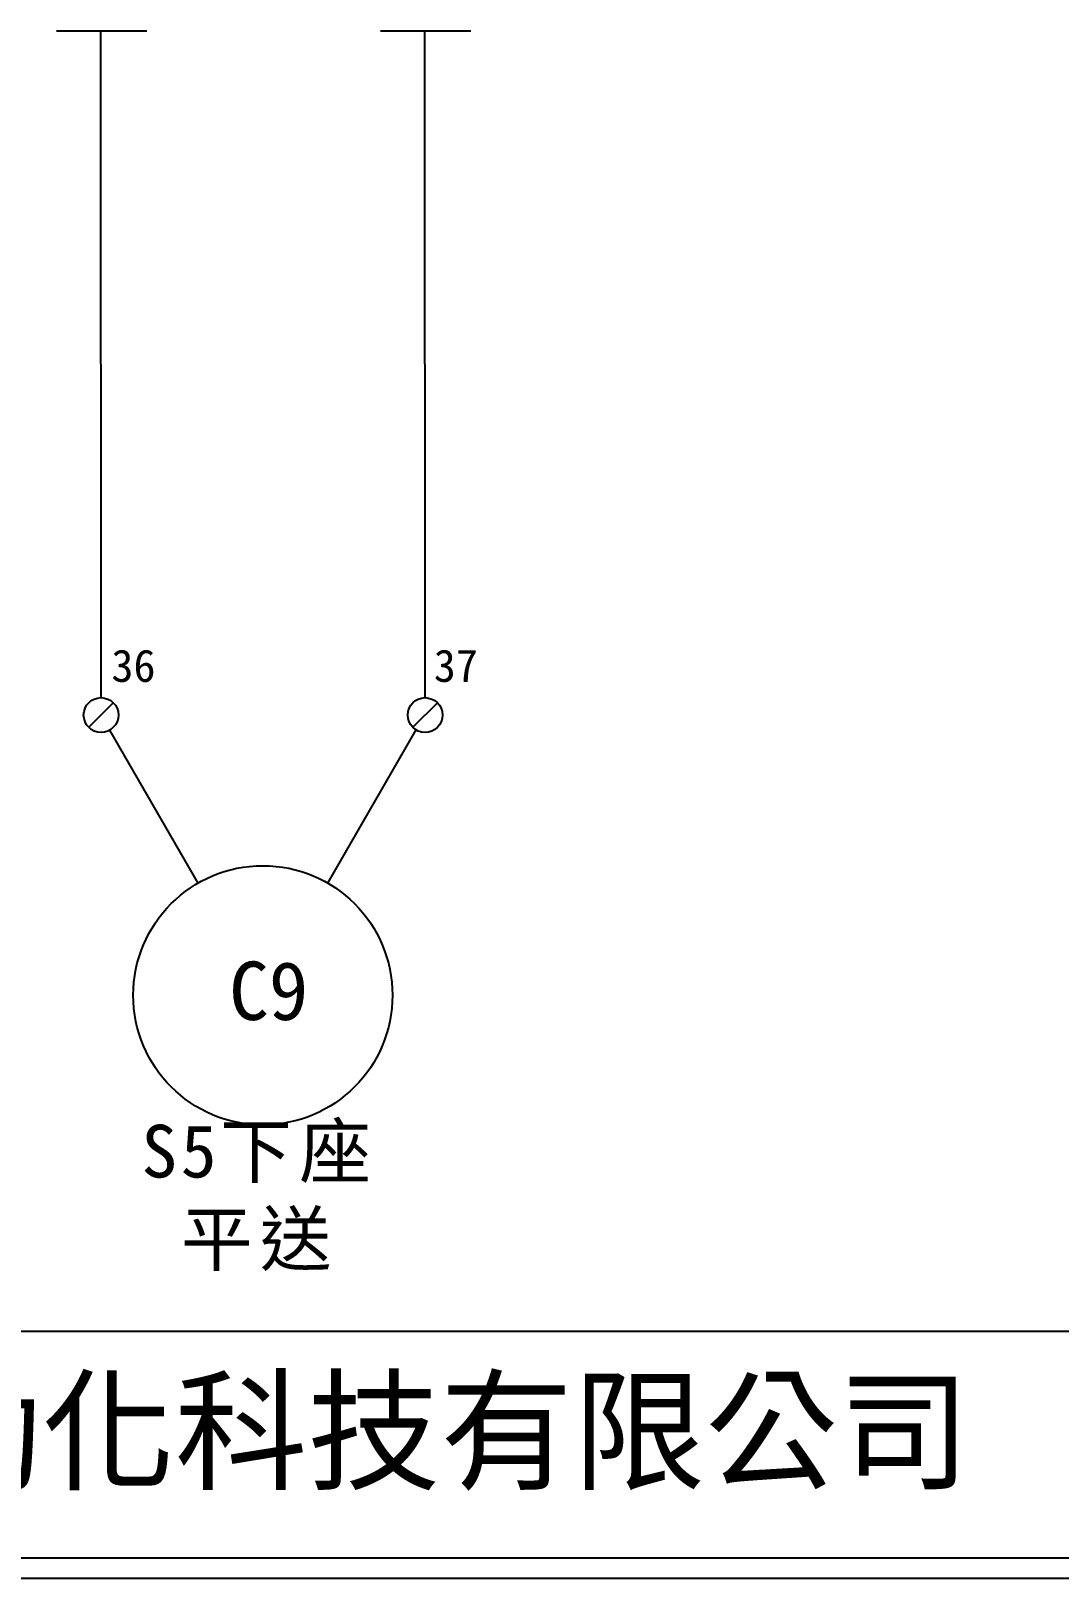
# Model space of a CAD drawing. Extents: x 10 to 297, y 3 to 207.
# Drawn here: x 80.6 to 144.1, y 3 to 98.5 of the extents above; entities that cross this region are included whole.
import ezdxf

# ---------------------------------------------------------------- set-up
doc = ezdxf.new("R2010")
doc.units = 0
doc.layers.get('0').update_dxf_attribs({"linetype": 'CONTINUOUS'})
doc.layers.add('圖框層', color=7, linetype='CONTINUOUS')
doc.layers.add('標尺寸層', color=3, linetype='CONTINUOUS')
doc.styles.add('STSL', font='kaiu.ttf')
doc.styles.add('標楷體', font='kaiu.ttf')

msp = doc.modelspace()

# ---------------------------------------------------------------- linework, layer by layer
for p, q in [((84.943, 98.502), (84.962, 57.346)), ((104.943, 98.502), (104.962, 57.346)), ((85.725, 57.033), (84.211, 55.518)), ((105.725, 57.033), (104.211, 55.518)), ((90.957, 45.903), (85.504, 55.348)), ((98.957, 45.903), (104.416, 55.358))]:
    msp.add_line(p, q)
for centre, radius in [((84.968, 56.275), 1.071), ((104.968, 56.275), 1.071), ((94.957, 38.975), 8)]:
    msp.add_circle(centre, radius)
at = {"layer": '圖框層', "color": 7}
for p, q in [((11.25, 18.25), (295.75, 18.25)), ((11.25, 4.25), (295.75, 4.25)), ((10, 3), (297, 3))]:
    msp.add_line(p, q, dxfattribs=at)
at = {"layer": '標尺寸層', "color": 7}
for p, q in [((82.222, 98.502), (87.79, 98.502)), ((102.222, 98.502), (107.79, 98.502))]:
    msp.add_line(p, q, dxfattribs=at)

# ---------------------------------------------------------------- texts
at = {"color": 0, "insert": (94.768, 30.977), "char_height": 3.25, "width": 29.84096, "attachment_point": 2, "style": '標楷體'}
msp.add_mtext('{\\T1.1;S5下座\\P平送}', dxfattribs=at)
at = {"layer": '圖框層', "color": 4, "style": 'STSL'}
for s, height, p in [('36', 2, (85.61, 58.321)), ('37', 2, (105.504, 58.321)), ('C9', 3.6, (92.872, 37.451)), ('泓陞自動化科技有限公司', 6, (48.604, 9.076))]:
    msp.add_text(s, height=height, dxfattribs=at).set_placement(p)

doc.saveas('drawing.dxf')
